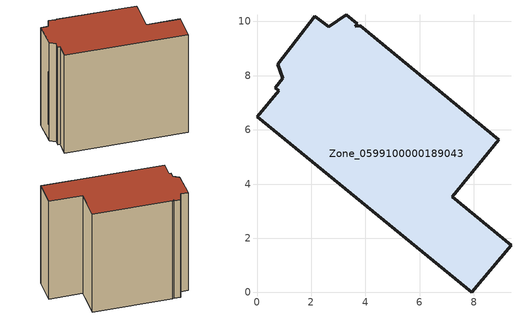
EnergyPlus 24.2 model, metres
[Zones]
Zone_0599100000189043
 floor ground (C_G): 0.96,7.9 0.76,8.43 2.13,10.2 2.64,9.81 3.3,10.26 3.7,9.92 3.63,9.83 3.81,9.84 8.92,5.63 7.2,3.53 9.37,1.74 7.93,0 0,6.48 0.81,7.44 0.67,7.54 z0
 wall outside (C_F): 0,6.48 7.93,0 9.37,1.74 7.2,3.53 8.92,5.63 3.81,9.84 3.63,9.83 3.7,9.92 3.3,10.26 2.64,9.81 2.13,10.2 0.76,8.43 0.96,7.9 0.67,7.54 0.81,7.44 0,6.48 z0:9.39
 roof outside (C_R): 0.76,8.43 0.96,7.9 0.67,7.54 0.81,7.44 0,6.48 7.93,0 9.37,1.74 7.2,3.53 8.92,5.63 3.81,9.84 3.63,9.83 3.7,9.92 3.3,10.26 2.64,9.81 2.13,10.2 z9.39
[BUILDING]
Pand.0599100000189043: North Axis=0; Terrain=City; Loads Convergence Tolerance Value=0.04; Temperature Convergence Tolerance Value=0.4; Solar Distribution=FullExterior; Maximum Number of Warmup Days=25; Minimum Number of Warmup Days=1
[Site:Location]
Rotterdam.The.Hague.AP_ZH_NLD Design_Conditions: Latitude=51.96; Longitude=4.45; Time Zone=1; Elevation=-4.5
[SITE:GROUNDTEMPERATURE:BUILDINGSURFACE]
18, 18, 18, 18, 18, 18, 18, 18, 18, 18, 18, 18
[MATERIAL] Thermal Absorptance=0.9; Solar Absorptance=0.7; Visible Absorptance=0.7
Name | Roughness | Thickness | Conductivity | Density | Specific Heat
G.TC.1946 | MediumSmooth | 0.15 | 1 | 540 | 1210
F.TC.1946 | Rough | 0.3 | 0.857143 | 1920 | 840
R.TC.1946 | MediumRough | 0.2 | 0.909091 | 1500 | 1000
[CONSTRUCTION]
C_G: G.TC.1946
C_F: F.TC.1946
C_R: R.TC.1946
[ZONE]
Zone_0599100000189043: Type=1; Multiplier=1; Ceiling Height=Autocalculate; Volume=Autocalculate; Floor Area=autocalculate; Part of Total Floor Area=Yes
[ZONEINFILTRATION:DESIGNFLOWRATE]
Infil_Zone_0599100000189043: Zone or ZoneList or Space or SpaceList=Zone_0599100000189043; Schedule=AlwaysOn; Design Flow Rate Calculation Method=Flow/Area; Flow Rate per Floor Area=0.003; Constant Term Coefficient=1; Temperature Term Coefficient=0; Velocity Term Coefficient=0; Velocity Squared Term Coefficient=0
[HVACTEMPLATE:ZONE:IDEALLOADSAIRSYSTEM]
Zone_0599100000189043: Maximum Heating Supply Air Temperature=50; Minimum Cooling Supply Air Temperature=13; Maximum Heating Supply Air Humidity Ratio=0.0156; Minimum Cooling Supply Air Humidity Ratio=0.0077; Heating Limit=NoLimit; Cooling Limit=NoLimit; Dehumidification Control Type=ConstantSensibleHeatRatio; Cooling Sensible Heat Ratio=0.7; Dehumidification Setpoint=60; Humidification Control Type=None; Humidification Setpoint=30; Outdoor Air Method=None; Outdoor Air Flow Rate per Person=0.00944; Outdoor Air Flow Rate per Zone Floor Area=0; Outdoor Air Flow Rate per Zone=0; Demand Controlled Ventilation Type=None; Outdoor Air Economizer Type=NoEconomizer; Heat Recovery Type=None; Sensible Heat Recovery Effectiveness=0.7; Latent Heat Recovery Effectiveness=0.65
[ZONECONTROL:THERMOSTAT]
ThermostatControl_Zone_0599100000189043: Zone or ZoneList=Zone_0599100000189043; Control Type Schedule=DualSetpointControlType; Control 1=Thermostat_Zone_0599100000189043; Temperature Difference Between Cutout And Setpoint=0
[THERMOSTATSETPOINT:DUALSETPOINT]
Thermostat_Zone_0599100000189043: Heating Setpoint Temperature Schedule=HeatingSetpoint_Zone_0599100000189043; Cooling Setpoint Temperature Schedule=CoolingSetpoint_Zone_0599100000189043
[SCHEDULE:COMPACT]
HeatingSetpoint_Zone_0599100000189043: Through: 12/31, For: AllDays, Until: 24:00, 21
CoolingSetpoint_Zone_0599100000189043: Through: 12/31, For: AllDays, Until: 24:00, 24
DualSetpointControlType: Through: 12/31, For: AllDays, Until: 24:00, 4
AlwaysOn: Through: 12/31, For: AllDays, Until: 24:00, 1
